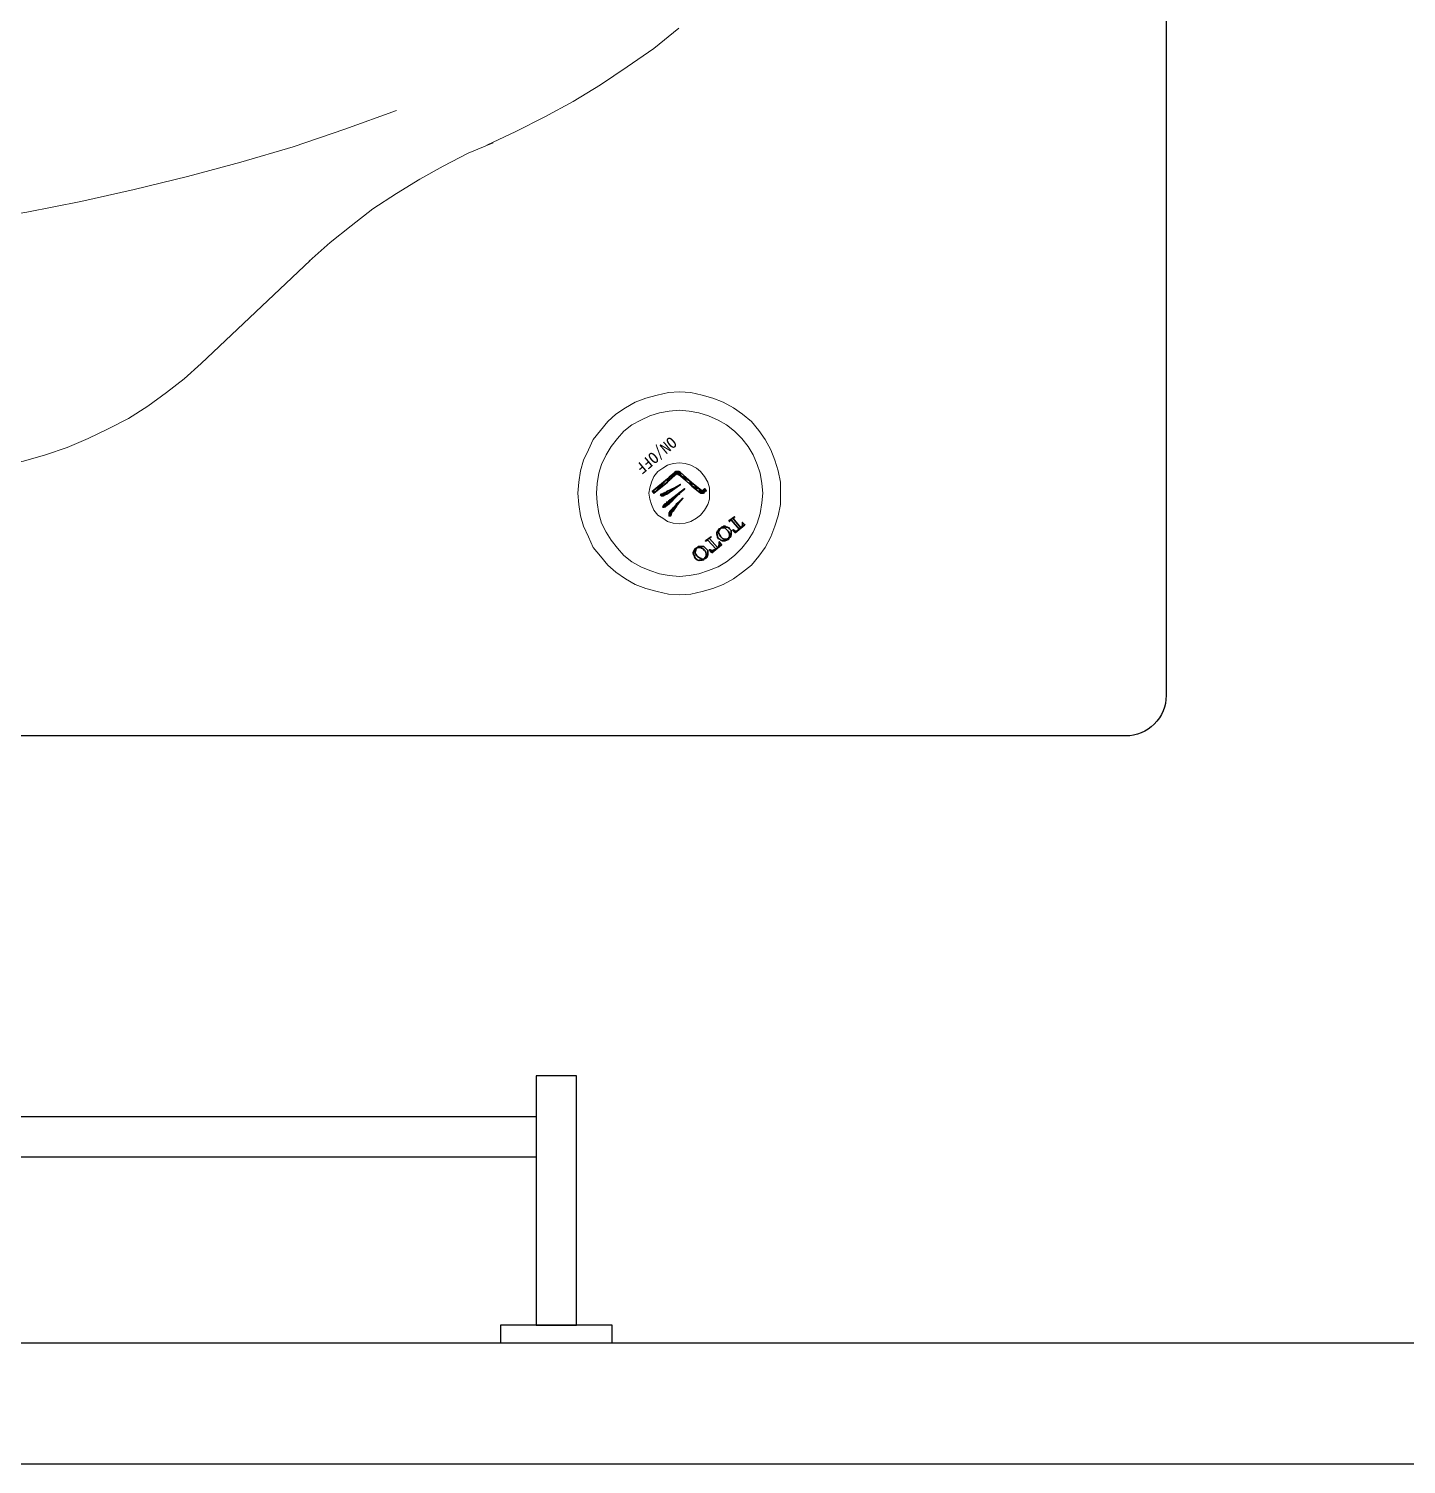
# Model space of a CAD drawing. Header units: inches. Extents: x 24920 to 61775, y 10942 to 38819.
# Drawn here: x 58980.3 to 59320.6, y 22387 to 22741.8 of the extents above; entities that cross this region are included whole.
import ezdxf

# ---------------------------------------------------------------- set-up
doc = ezdxf.new("R2010")
doc.units = ezdxf.units.IN
doc.header["$MEASUREMENT"] = 0
for name, color, linetype in [('A-JLA_原建筑墙体', 2, 'Continuous'), ('B-JLA_墙体完成面(到顶）', 3, 'Continuous'), ('C-JLA_洁具', 141, 'Continuous'), ('KB', 14, 'Continuous'), ('图层 1', 7, 'Continuous')]:
    doc.layers.add(name, color=color, linetype=linetype)
doc.styles.get("Standard").update_dxf_attribs({"font": 'arial.ttf'})

# ---------------------------------------------------------------- blocks, each defined once
blk = doc.blocks.new('A$C3FF138B4')
at = {"layer": 'C-JLA_洁具', "color": 2, "ltscale": 3}
blk.add_lwpolyline([(10, 0), (1490, 0, 0.414214), (1500, 10), (1500, 741.35, 0.414214), (1490, 751.35), (10, 751.35, 0.414214), (0, 741.35), (0, 10, 0.414214), (10, 0), (1490, 0)], format="xyb", dxfattribs=at)
at = {"layer": '图层 1', "color": 8, "lineweight": 9}
for points in [[(1378.9, 375.77), (1378.9, 362.22), (1378.3, 348.66), (1377.52, 335.11), (1376.31, 321.55), (1374.72, 308.19), (1372.73, 294.83), (1370.54, 281.48), (1367.94, 268.13), (1364.97, 254.98), (1361.77, 241.8), (1358.2, 228.65), (1354.42, 215.7), (1350.03, 202.94), (1345.45, 190.17)], [(1434.27, 293.25), (1433.27, 287.65), (1432.08, 282.29), (1430.5, 276.9), (1428.71, 271.5), (1426.52, 266.33), (1424.12, 261.35), (1421.53, 256.36), (1418.53, 251.57), (1415.15, 246.99), (1411.78, 242.61), (1407.97, 238.42)], [(1407.97, 238.42), (1382.48, 211.52)], [(1353.41, 166.25), (1356, 172.44), (1359.18, 178.61), (1362.38, 184.41), (1365.95, 190.17), (1369.73, 195.96), (1373.91, 201.34), (1378.1, 206.53), (1382.68, 211.72)], [(1354.01, 167.85), (1350.61, 160.67), (1347.04, 153.49), (1343.26, 146.51), (1339.08, 139.73), (1334.69, 133.16), (1330.11, 126.58), (1325.12, 120.41)], [(1414.95, 120.21), (1415.15, 122.99), (1415.76, 125.78), (1416.54, 128.57), (1417.55, 131.17), (1418.93, 133.56), (1420.52, 135.96), (1422.34, 137.95), (1424.53, 139.73), (1426.72, 141.54), (1429.29, 142.73), (1431.88, 143.92), (1434.48, 144.72), (1437.27, 145.13), (1440.04, 145.33), (1442.84, 145.13), (1445.64, 144.72), (1448.2, 143.92), (1450.8, 142.73), (1453.4, 141.54), (1455.59, 139.73), (1457.78, 137.95), (1459.57, 135.96), (1461.15, 133.56), (1462.57, 131.17), (1463.55, 128.57), (1464.35, 125.78), (1464.96, 122.99), (1465.13, 120.21), (1464.96, 117.41), (1464.35, 114.62), (1463.55, 112.03), (1462.57, 109.44), (1461.15, 106.86), (1459.57, 104.67), (1457.78, 102.46), (1455.59, 100.66), (1453.4, 99.07), (1450.8, 97.69), (1448.2, 96.68), (1445.64, 95.88), (1442.84, 95.29), (1440.04, 95.29), (1437.27, 95.29), (1434.48, 95.88), (1431.88, 96.68), (1429.29, 97.69), (1426.72, 99.07), (1424.53, 100.66), (1422.34, 102.46), (1420.52, 104.67), (1418.93, 106.86), (1417.55, 109.44), (1416.54, 112.03), (1415.76, 114.62), (1415.15, 117.41), (1414.95, 120.21), (1414.95, 120.21)], [(1419.54, 120.21), (1419.74, 122.81), (1420.14, 125.19), (1420.92, 127.58), (1421.93, 129.78), (1423.11, 131.98), (1424.7, 133.97), (1426.52, 135.55), (1428.51, 137.15), (1430.5, 138.35), (1432.89, 139.53), (1435.08, 140.14), (1437.65, 140.54), (1440.04, 140.74), (1442.44, 140.54), (1445.03, 140.14), (1447.43, 139.53), (1449.62, 138.35), (1451.61, 137.15), (1453.6, 135.55), (1455.39, 133.97), (1456.97, 131.98), (1458.18, 129.78), (1459.16, 127.58), (1459.97, 125.19), (1460.37, 122.81), (1460.58, 120.21), (1460.37, 117.82), (1459.97, 115.42), (1459.16, 113.03), (1458.18, 110.64), (1456.97, 108.65), (1455.39, 106.66), (1453.6, 104.85), (1451.61, 103.25), (1449.62, 102.07), (1447.43, 101.06), (1445.03, 100.27), (1442.44, 99.88), (1440.04, 99.68), (1437.65, 99.88), (1435.08, 100.27), (1432.89, 101.06), (1430.5, 102.07), (1428.51, 103.25), (1426.52, 104.85), (1424.7, 106.66), (1423.11, 108.65), (1421.93, 110.64), (1420.92, 113.03), (1420.14, 115.42), (1419.74, 117.82), (1419.54, 120.21), (1419.54, 120.21)], [(1432.49, 120.21), (1432.69, 121.8), (1433.09, 123.2), (1433.87, 124.39), (1434.68, 125.59), (1435.86, 126.58), (1437.27, 127.19), (1438.66, 127.58), (1440.04, 127.78), (1441.46, 127.58), (1442.84, 127.19), (1444.22, 126.58), (1445.44, 125.59), (1446.21, 124.39), (1447.02, 123.2), (1447.43, 121.8), (1447.63, 120.21), (1447.43, 118.81), (1447.02, 117.41), (1446.21, 116.03), (1445.44, 115.02), (1444.22, 114.02), (1442.84, 113.23), (1441.46, 112.83), (1440.04, 112.83), (1438.66, 112.83), (1437.27, 113.23), (1435.86, 114.02), (1434.68, 115.02), (1433.87, 116.03), (1433.09, 117.41), (1432.69, 118.81), (1432.49, 120.21), (1432.49, 120.21)]]:
    blk.add_lwpolyline(points, dxfattribs=at)
at = {"layer": '图层 1', "color": 8, "lineweight": 0}
for points in [[(1434.88, 121.39), (1439.64, 126.99)], [(1435.46, 121.21), (1440.04, 126.58)], [(1440.04, 126.58), (1437.27, 123.2), (1436.47, 123.2), (1440.04, 126.58), (1440.04, 126.58)], [(1440.04, 126.58), (1439.26, 126.58), (1436.47, 123.2), (1440.04, 126.58), (1440.04, 126.58)], [(1437.85, 120.01), (1440.45, 125)], [(1439.64, 126.99), (1440.04, 126.58), (1439.26, 126.58), (1439.64, 126.99), (1439.64, 126.99)], [(1439.64, 126.99), (1440.04, 126.58)], [(1440.65, 124.39), (1440.65, 124.19), (1440.04, 124.19), (1440.65, 124.39), (1440.65, 124.39)], [(1440.65, 124.39), (1440.24, 124.39), (1440.04, 124.19), (1440.65, 124.39), (1440.65, 124.39)], [(1440.65, 124.19), (1440.45, 123.99), (1440.04, 123.99), (1440.65, 124.19), (1440.65, 124.19)], [(1440.65, 124.19), (1440.04, 124.19), (1440.04, 123.99), (1440.65, 124.19), (1440.65, 124.19)], [(1440.24, 123.4), (1440.24, 123.58), (1440.45, 123.79), (1440.45, 123.99), (1440.65, 124.19), (1440.65, 124.39), (1440.65, 124.59), (1440.65, 124.8), (1440.45, 125)], [(1440.65, 124.8), (1440.45, 124.8), (1440.24, 124.8), (1440.65, 124.8), (1440.65, 124.8)], [(1440.65, 124.8), (1440.65, 124.59), (1440.24, 124.59), (1440.65, 124.8), (1440.65, 124.8)], [(1440.65, 124.8), (1440.24, 124.8), (1440.24, 124.59), (1440.65, 124.8), (1440.65, 124.8)], [(1440.65, 124.59), (1440.65, 124.39), (1440.24, 124.39), (1440.65, 124.59), (1440.65, 124.59)], [(1440.65, 124.59), (1440.24, 124.59), (1440.24, 124.39), (1440.65, 124.59), (1440.65, 124.59)], [(1440.45, 125), (1440.65, 124.8), (1440.45, 124.8), (1440.45, 125), (1440.45, 125)], [(1442.03, 122.2), (1442.23, 122.6), (1442.64, 122.81), (1442.84, 123.2), (1443.04, 123.4), (1443.24, 123.58), (1443.45, 123.79), (1443.45, 123.99), (1443.45, 124.19), (1443.45, 124.39), (1443.24, 124.19), (1443.04, 124.19), (1442.84, 123.99), (1442.64, 123.79), (1442.44, 123.4), (1442.23, 123.2), (1441.83, 122.81), (1441.63, 122.6)], [(1443.45, 124.19), (1443.24, 124.19), (1443.04, 124.19), (1443.45, 124.19), (1443.45, 124.19)], [(1443.45, 124.19), (1443.24, 124.19), (1443.04, 124.19), (1443.45, 124.19), (1443.45, 124.19)], [(1443.24, 124.19), (1443.24, 123.99), (1443.04, 123.99), (1443.24, 124.19), (1443.24, 124.19)], [(1443.24, 124.19), (1443.04, 124.19), (1443.04, 123.99), (1443.24, 124.19), (1443.24, 124.19)], [(1443.45, 124.39), (1443.45, 124.19), (1443.24, 124.19), (1443.45, 124.39), (1443.45, 124.39)], [(1443.45, 124.19), (1443.24, 124.19), (1443.24, 124.19), (1443.45, 124.19), (1443.45, 124.19)], [(1443.45, 124.19), (1443.45, 123.99), (1443.24, 123.99), (1443.45, 124.19), (1443.45, 124.19)], [(1443.45, 124.19), (1443.24, 124.19), (1443.24, 123.99), (1443.45, 124.19), (1443.45, 124.19)], [(1443.45, 124.39), (1443.45, 124.19), (1443.45, 124.19), (1443.45, 124.39), (1443.45, 124.39)], [(1435.66, 121.39), (1435.46, 121.21), (1434.68, 121.21), (1435.66, 121.39), (1435.66, 121.39)], [(1435.66, 121.39), (1434.88, 121.39), (1434.68, 121.21), (1435.66, 121.39), (1435.66, 121.39)], [(1434.88, 120.01), (1434.68, 120.41), (1434.68, 121), (1434.88, 121.39)], [(1435.46, 121.21), (1435.26, 121), (1434.68, 121), (1435.46, 121.21), (1435.46, 121.21)], [(1435.46, 121.21), (1434.68, 121.21), (1434.68, 121), (1435.46, 121.21), (1435.46, 121.21)], [(1435.26, 121), (1435.26, 120.8), (1434.68, 120.8), (1435.26, 121), (1435.26, 121)], [(1435.26, 121), (1434.68, 121), (1434.68, 120.8), (1435.26, 121), (1435.26, 121)], [(1435.26, 120.8), (1435.46, 120.41), (1434.68, 120.41), (1435.26, 120.8), (1435.26, 120.8)], [(1435.26, 120.8), (1434.68, 120.8), (1434.68, 120.41), (1435.26, 120.8), (1435.26, 120.8)], [(1436.87, 122.81), (1435.66, 121.39), (1434.88, 121.39), (1436.87, 122.81), (1436.87, 122.81)], [(1436.87, 122.81), (1436.06, 122.81), (1434.88, 121.39), (1436.87, 122.81), (1436.87, 122.81)], [(1435.46, 120.41), (1435.26, 120.8), (1435.46, 121.21)], [(1436.47, 123.2), (1436.87, 122.81), (1436.06, 122.81), (1436.47, 123.2), (1436.47, 123.2)], [(1437.27, 123.2), (1436.47, 123.2), (1436.87, 122.81), (1437.27, 123.2), (1437.27, 123.2)], [(1437.85, 120.01), (1440.24, 123.4)], [(1438.86, 121.39), (1438.66, 121.39), (1437.85, 120.01), (1438.86, 121.39), (1438.86, 121.39)], [(1440.24, 123.4), (1438.86, 121.39), (1438.66, 121.39), (1440.24, 123.4), (1440.24, 123.4)], [(1440.24, 123.4), (1439.64, 123.4), (1438.66, 121.39), (1440.24, 123.4), (1440.24, 123.4)], [(1438.86, 119.01), (1441.63, 122.6)], [(1438.86, 119.01), (1442.03, 122.2)], [(1440.24, 123.58), (1440.24, 123.4), (1439.64, 123.4), (1440.24, 123.58), (1440.24, 123.58)], [(1440.24, 123.58), (1439.84, 123.58), (1439.64, 123.4), (1440.24, 123.58), (1440.24, 123.58)], [(1440.45, 123.99), (1440.45, 123.79), (1439.84, 123.79), (1440.45, 123.99), (1440.45, 123.99)], [(1440.45, 123.99), (1440.04, 123.99), (1439.84, 123.79), (1440.45, 123.99), (1440.45, 123.99)], [(1440.45, 123.79), (1440.24, 123.58), (1439.84, 123.58), (1440.45, 123.79), (1440.45, 123.79)], [(1440.45, 123.79), (1439.84, 123.79), (1439.84, 123.58), (1440.45, 123.79), (1440.45, 123.79)], [(1442.03, 122.2), (1440.24, 120.41), (1440.04, 120.41), (1442.03, 122.2), (1442.03, 122.2)], [(1442.03, 122.2), (1441.63, 122.2), (1440.04, 120.41), (1442.03, 122.2), (1442.03, 122.2)], [(1441.63, 122.2), (1440.04, 120.41), (1440.04, 120.41), (1441.63, 122.2), (1441.63, 122.2)], [(1441.63, 122.2), (1441.46, 122.2), (1440.04, 120.41), (1441.63, 122.2), (1441.63, 122.2)], [(1441.25, 119.4), (1443.24, 121), (1444.43, 121.8), (1444.83, 122.2), (1445.64, 122.4)], [(1441.25, 119.4), (1442.64, 121), (1443.45, 121.59), (1444.22, 122.4)], [(1443.04, 121), (1442.64, 121), (1441.25, 119.4), (1443.04, 121), (1443.04, 121)], [(1441.83, 122.4), (1441.63, 122.2), (1441.46, 122.2), (1441.83, 122.4), (1441.83, 122.4)], [(1441.83, 122.4), (1441.63, 122.4), (1441.46, 122.2), (1441.83, 122.4), (1441.83, 122.4)], [(1442.23, 122.81), (1442.03, 122.6), (1441.63, 122.6), (1442.23, 122.81), (1442.23, 122.81)], [(1442.23, 122.81), (1441.83, 122.81), (1441.63, 122.6), (1442.23, 122.81), (1442.23, 122.81)], [(1442.03, 122.6), (1441.83, 122.4), (1441.63, 122.4), (1442.03, 122.6), (1442.03, 122.6)], [(1442.03, 122.6), (1441.63, 122.6), (1441.63, 122.4), (1442.03, 122.6), (1442.03, 122.6)], [(1442.23, 122.4), (1442.03, 122.2), (1441.63, 122.2), (1442.23, 122.4), (1442.23, 122.4)], [(1442.23, 122.4), (1441.83, 122.4), (1441.63, 122.2), (1442.23, 122.4), (1442.23, 122.4)], [(1442.44, 122.99), (1442.23, 122.81), (1441.83, 122.81), (1442.44, 122.99), (1442.44, 122.99)], [(1442.44, 122.99), (1442.03, 122.99), (1441.83, 122.81), (1442.44, 122.99), (1442.44, 122.99)], [(1442.23, 122.81), (1441.83, 122.81), (1441.83, 122.81), (1442.23, 122.81), (1442.23, 122.81)], [(1442.44, 122.6), (1442.23, 122.4), (1441.83, 122.4), (1442.44, 122.6), (1442.44, 122.6)], [(1442.44, 122.6), (1442.03, 122.6), (1441.83, 122.4), (1442.44, 122.6), (1442.44, 122.6)], [(1442.44, 123.2), (1442.44, 122.99), (1442.03, 122.99), (1442.44, 123.2), (1442.44, 123.2)], [(1442.44, 123.2), (1442.23, 123.2), (1442.03, 122.99), (1442.44, 123.2), (1442.44, 123.2)], [(1442.64, 122.81), (1442.44, 122.6), (1442.03, 122.6), (1442.64, 122.81), (1442.64, 122.81)], [(1442.64, 122.81), (1442.23, 122.81), (1442.03, 122.6), (1442.64, 122.81), (1442.64, 122.81)], [(1442.84, 123.4), (1442.64, 123.4), (1442.23, 123.4), (1442.84, 123.4), (1442.84, 123.4)], [(1442.84, 123.4), (1442.44, 123.4), (1442.23, 123.4), (1442.84, 123.4), (1442.84, 123.4)], [(1442.64, 123.4), (1442.44, 123.2), (1442.23, 123.2), (1442.64, 123.4), (1442.64, 123.4)], [(1442.64, 123.4), (1442.23, 123.4), (1442.23, 123.2), (1442.64, 123.4), (1442.64, 123.4)], [(1442.84, 122.99), (1442.64, 122.81), (1442.23, 122.81), (1442.84, 122.99), (1442.84, 122.99)], [(1442.84, 122.99), (1442.44, 122.99), (1442.23, 122.81), (1442.84, 122.99), (1442.84, 122.99)], [(1442.64, 122.81), (1442.23, 122.81), (1442.23, 122.81), (1442.64, 122.81), (1442.64, 122.81)], [(1442.84, 123.58), (1442.84, 123.4), (1442.44, 123.4), (1442.84, 123.58), (1442.84, 123.58)], [(1442.84, 123.58), (1442.64, 123.58), (1442.44, 123.4), (1442.84, 123.58), (1442.84, 123.58)], [(1443.04, 123.4), (1442.84, 123.2), (1442.44, 123.2), (1443.04, 123.4), (1443.04, 123.4)], [(1443.04, 123.4), (1442.64, 123.4), (1442.44, 123.2), (1443.04, 123.4), (1443.04, 123.4)], [(1442.84, 123.2), (1442.84, 122.99), (1442.44, 122.99), (1442.84, 123.2), (1442.84, 123.2)], [(1442.84, 123.2), (1442.44, 123.2), (1442.44, 122.99), (1442.84, 123.2), (1442.84, 123.2)], [(1443.04, 123.79), (1442.84, 123.79), (1442.64, 123.79), (1443.04, 123.79), (1443.04, 123.79)], [(1443.04, 123.79), (1442.84, 123.58), (1442.64, 123.58), (1443.04, 123.79), (1443.04, 123.79)], [(1443.04, 123.79), (1442.64, 123.79), (1442.64, 123.58), (1443.04, 123.79), (1443.04, 123.79)], [(1443.04, 123.4), (1442.84, 123.4), (1442.64, 123.4), (1443.04, 123.4), (1443.04, 123.4)], [(1443.24, 121), (1443.04, 121), (1442.64, 121), (1443.24, 121), (1443.24, 121)], [(1443.24, 121), (1442.84, 121), (1442.64, 121), (1443.24, 121), (1443.24, 121)], [(1443.24, 123.99), (1443.04, 123.99), (1442.84, 123.99), (1443.24, 123.99), (1443.24, 123.99)], [(1443.24, 123.99), (1443.04, 123.79), (1442.84, 123.79), (1443.24, 123.99), (1443.24, 123.99)], [(1443.24, 123.99), (1442.84, 123.99), (1442.84, 123.79), (1443.24, 123.99), (1443.24, 123.99)], [(1443.24, 123.79), (1443.24, 123.58), (1442.84, 123.58), (1443.24, 123.79), (1443.24, 123.79)], [(1443.24, 123.79), (1443.04, 123.79), (1442.84, 123.58), (1443.24, 123.79), (1443.24, 123.79)], [(1443.24, 123.58), (1443.04, 123.4), (1442.84, 123.4), (1443.24, 123.58), (1443.24, 123.58)], [(1443.24, 123.58), (1442.84, 123.58), (1442.84, 123.4), (1443.24, 123.58), (1443.24, 123.58)], [(1444.02, 121.59), (1443.24, 121), (1442.84, 121), (1444.02, 121.59), (1444.02, 121.59)], [(1444.02, 121.59), (1443.45, 121.59), (1442.84, 121), (1444.02, 121.59), (1444.02, 121.59)], [(1443.45, 123.99), (1443.24, 123.79), (1443.04, 123.79), (1443.45, 123.99), (1443.45, 123.99)], [(1443.45, 123.99), (1443.24, 123.99), (1443.04, 123.79), (1443.45, 123.99), (1443.45, 123.99)], [(1443.24, 123.79), (1443.04, 123.79), (1443.04, 123.79), (1443.24, 123.79), (1443.24, 123.79)], [(1443.45, 123.99), (1443.24, 123.99), (1443.24, 123.99), (1443.45, 123.99), (1443.45, 123.99)], [(1444.43, 121.8), (1444.02, 121.59), (1443.45, 121.59), (1444.43, 121.8), (1444.43, 121.8)], [(1444.43, 121.8), (1443.65, 121.8), (1443.45, 121.59), (1444.43, 121.8), (1444.43, 121.8)], [(1444.83, 122.2), (1444.43, 121.8), (1443.65, 121.8), (1444.83, 122.2), (1444.83, 122.2)], [(1444.83, 122.2), (1444.02, 122.2), (1443.65, 121.8), (1444.83, 122.2), (1444.83, 122.2)], [(1445.44, 122.4), (1444.83, 122.2), (1444.02, 122.2), (1445.44, 122.4), (1445.44, 122.4)], [(1445.44, 122.4), (1444.22, 122.4), (1444.02, 122.2), (1445.44, 122.4), (1445.44, 122.4)], [(1444.22, 122.4), (1444.43, 122.6), (1444.63, 122.6), (1444.83, 122.81), (1445.03, 122.81), (1445.23, 122.81), (1445.44, 122.81), (1445.64, 122.81), (1445.64, 122.6)], [(1445.64, 122.6), (1445.64, 122.4), (1444.22, 122.4), (1445.64, 122.6), (1445.64, 122.6)], [(1445.64, 122.6), (1444.43, 122.6), (1444.22, 122.4), (1445.64, 122.6), (1445.64, 122.6)], [(1445.64, 122.4), (1445.44, 122.4), (1444.22, 122.4), (1445.64, 122.4), (1445.64, 122.4)], [(1445.64, 122.4), (1444.22, 122.4), (1444.22, 122.4), (1445.64, 122.4), (1445.64, 122.4)], [(1445.64, 122.6), (1444.63, 122.6), (1444.43, 122.6), (1445.64, 122.6), (1445.64, 122.6)], [(1445.64, 122.6), (1444.43, 122.6), (1444.43, 122.6), (1445.64, 122.6), (1445.64, 122.6)], [(1445.64, 122.6), (1444.83, 122.6), (1444.63, 122.6), (1445.64, 122.6), (1445.64, 122.6)], [(1445.64, 122.81), (1445.03, 122.81), (1444.83, 122.81), (1445.64, 122.81), (1445.64, 122.81)], [(1445.64, 122.81), (1445.64, 122.6), (1444.83, 122.6), (1445.64, 122.81), (1445.64, 122.81)], [(1445.64, 122.81), (1444.83, 122.81), (1444.83, 122.6), (1445.64, 122.81), (1445.64, 122.81)], [(1445.44, 122.81), (1445.64, 122.81), (1445.03, 122.81), (1445.44, 122.81), (1445.44, 122.81)], [(1445.44, 122.81), (1445.23, 122.81), (1445.03, 122.81), (1445.44, 122.81), (1445.44, 122.81)], [(1445.64, 122.81), (1445.03, 122.81), (1445.03, 122.81), (1445.64, 122.81), (1445.64, 122.81)], [(1445.44, 122.81), (1445.23, 122.81), (1445.23, 122.81), (1445.44, 122.81), (1445.44, 122.81)], [(1445.64, 122.4), (1445.64, 122.6)], [(1435.46, 120.41), (1434.68, 120.41), (1434.68, 120.41), (1435.46, 120.41), (1435.46, 120.41)], [(1435.46, 120.41), (1434.68, 120.41), (1434.88, 120.01), (1435.46, 120.41), (1435.46, 120.41)], [(1435.46, 120.41), (1435.66, 120.01), (1434.88, 120.01), (1435.46, 120.41), (1435.46, 120.41)], [(1435.66, 120.01), (1434.88, 120.01), (1437.07, 117.61), (1435.66, 120.01), (1435.66, 120.01)], [(1434.88, 120.01), (1439.26, 115.02)], [(1435.46, 120.41), (1439.84, 115.22)], [(1435.66, 120.01), (1437.85, 117.61), (1437.07, 117.61), (1435.66, 120.01), (1435.66, 120.01)], [(1437.85, 117.61), (1437.07, 117.61), (1437.45, 117.21), (1437.85, 117.61), (1437.85, 117.61)], [(1437.85, 117.61), (1438.25, 117.21), (1437.45, 117.21), (1437.85, 117.61), (1437.85, 117.61)], [(1438.25, 117.21), (1437.45, 117.21), (1439.06, 115.22), (1438.25, 117.21), (1438.25, 117.21)], [(1438.25, 117.21), (1439.84, 115.22), (1439.06, 115.22), (1438.25, 117.21), (1438.25, 117.21)], [(1440.04, 120.21), (1439.06, 119.01), (1439.06, 119.01), (1440.04, 120.21), (1440.04, 120.21)], [(1440.04, 120.21), (1439.84, 120.21), (1439.06, 119.01), (1440.04, 120.21), (1440.04, 120.21)], [(1440.04, 120.41), (1440.04, 120.21), (1439.84, 120.21), (1440.04, 120.41), (1440.04, 120.41)], [(1440.04, 120.21), (1439.84, 120.21), (1439.84, 120.21), (1440.04, 120.21), (1440.04, 120.21)], [(1440.24, 120.41), (1440.24, 120.21), (1440.04, 120.21), (1440.24, 120.41), (1440.24, 120.41)], [(1440.24, 120.41), (1440.04, 120.41), (1440.04, 120.21), (1440.24, 120.41), (1440.24, 120.41)], [(1440.24, 120.21), (1440.04, 120.21), (1440.04, 120.21), (1440.24, 120.21), (1440.24, 120.21)], [(1439.84, 114.02), (1439.64, 114.02), (1438.86, 114.02), (1439.84, 114.02), (1439.84, 114.02)], [(1439.84, 114.02), (1439.06, 114.02), (1438.86, 114.02), (1439.84, 114.02), (1439.84, 114.02)], [(1439.64, 114.02), (1438.86, 114.02), (1439.47, 113.63), (1439.64, 114.02), (1439.64, 114.02)], [(1439.84, 115.22), (1439.06, 115.22), (1439.26, 115.02), (1439.84, 115.22), (1439.84, 115.22)], [(1440.04, 114.41), (1439.84, 114.02), (1439.06, 114.02), (1440.04, 114.41), (1440.04, 114.41)], [(1440.04, 114.41), (1439.26, 114.41), (1439.06, 114.02), (1440.04, 114.41), (1440.04, 114.41)], [(1439.84, 115.22), (1440.04, 115.02), (1439.26, 115.02), (1439.84, 115.22), (1439.84, 115.22)], [(1440.04, 115.02), (1440.04, 114.82), (1439.26, 114.82), (1440.04, 115.02), (1440.04, 115.02)], [(1440.04, 115.02), (1439.26, 115.02), (1439.26, 114.82), (1440.04, 115.02), (1440.04, 115.02)], [(1440.04, 114.82), (1439.26, 114.82), (1439.47, 114.62), (1440.04, 114.82), (1440.04, 114.82)], [(1440.04, 114.62), (1440.04, 114.41), (1439.26, 114.41), (1440.04, 114.62), (1440.04, 114.62)], [(1440.04, 114.62), (1439.47, 114.62), (1439.26, 114.41), (1440.04, 114.62), (1440.04, 114.62)], [(1440.04, 114.41), (1439.26, 114.41), (1439.26, 114.41), (1440.04, 114.41), (1440.04, 114.41)], [(1440.04, 114.82), (1440.04, 114.62), (1439.47, 114.62), (1440.04, 114.82), (1440.04, 114.82)]]:
    blk.add_lwpolyline(points, dxfattribs=at)
at = {"layer": '图层 1', "color": 8, "lineweight": 35}
for points in [[(1440.04, 126.58), (1437.27, 123.2), (1436.47, 123.2), (1440.04, 126.58)], [(1440.04, 126.58), (1439.26, 126.58), (1436.47, 123.2), (1440.04, 126.58)], [(1439.64, 126.99), (1440.04, 126.58), (1439.26, 126.58), (1439.64, 126.99)], [(1440.65, 124.39), (1440.65, 124.19), (1440.04, 124.19), (1440.65, 124.39)], [(1440.65, 124.39), (1440.24, 124.39), (1440.04, 124.19), (1440.65, 124.39)], [(1440.65, 124.19), (1440.45, 123.99), (1440.04, 123.99), (1440.65, 124.19)], [(1440.65, 124.19), (1440.04, 124.19), (1440.04, 123.99), (1440.65, 124.19)], [(1440.65, 124.8), (1440.45, 124.8), (1440.24, 124.8), (1440.65, 124.8)], [(1440.65, 124.8), (1440.65, 124.59), (1440.24, 124.59), (1440.65, 124.8)], [(1440.65, 124.8), (1440.24, 124.8), (1440.24, 124.59), (1440.65, 124.8)], [(1440.65, 124.59), (1440.65, 124.39), (1440.24, 124.39), (1440.65, 124.59)], [(1440.65, 124.59), (1440.24, 124.59), (1440.24, 124.39), (1440.65, 124.59)], [(1440.45, 125), (1440.65, 124.8), (1440.45, 124.8), (1440.45, 125)], [(1443.45, 124.19), (1443.24, 124.19), (1443.04, 124.19), (1443.45, 124.19)], [(1443.45, 124.19), (1443.24, 124.19), (1443.04, 124.19), (1443.45, 124.19)], [(1443.24, 124.19), (1443.24, 123.99), (1443.04, 123.99), (1443.24, 124.19)], [(1443.24, 124.19), (1443.04, 124.19), (1443.04, 123.99), (1443.24, 124.19)], [(1443.45, 124.39), (1443.45, 124.19), (1443.24, 124.19), (1443.45, 124.39)], [(1443.45, 124.19), (1443.24, 124.19), (1443.24, 124.19), (1443.45, 124.19)], [(1443.45, 124.19), (1443.45, 123.99), (1443.24, 123.99), (1443.45, 124.19)], [(1443.45, 124.19), (1443.24, 124.19), (1443.24, 123.99), (1443.45, 124.19)], [(1443.45, 124.39), (1443.45, 124.19), (1443.45, 124.19), (1443.45, 124.39)], [(1435.66, 121.39), (1435.46, 121.21), (1434.68, 121.21), (1435.66, 121.39)], [(1435.66, 121.39), (1434.88, 121.39), (1434.68, 121.21), (1435.66, 121.39)], [(1435.46, 121.21), (1435.26, 121), (1434.68, 121), (1435.46, 121.21)], [(1435.46, 121.21), (1434.68, 121.21), (1434.68, 121), (1435.46, 121.21)], [(1435.26, 121), (1435.26, 120.8), (1434.68, 120.8), (1435.26, 121)], [(1435.26, 121), (1434.68, 121), (1434.68, 120.8), (1435.26, 121)], [(1435.26, 120.8), (1435.46, 120.41), (1434.68, 120.41), (1435.26, 120.8)], [(1435.26, 120.8), (1434.68, 120.8), (1434.68, 120.41), (1435.26, 120.8)], [(1436.87, 122.81), (1435.66, 121.39), (1434.88, 121.39), (1436.87, 122.81)], [(1436.87, 122.81), (1436.06, 122.81), (1434.88, 121.39), (1436.87, 122.81)], [(1436.47, 123.2), (1436.87, 122.81), (1436.06, 122.81), (1436.47, 123.2)], [(1437.27, 123.2), (1436.47, 123.2), (1436.87, 122.81), (1437.27, 123.2)], [(1438.86, 121.39), (1438.66, 121.39), (1437.85, 120.01), (1438.86, 121.39)], [(1440.24, 123.4), (1438.86, 121.39), (1438.66, 121.39), (1440.24, 123.4)], [(1440.24, 123.4), (1439.64, 123.4), (1438.66, 121.39), (1440.24, 123.4)], [(1440.24, 123.58), (1440.24, 123.4), (1439.64, 123.4), (1440.24, 123.58)], [(1440.24, 123.58), (1439.84, 123.58), (1439.64, 123.4), (1440.24, 123.58)], [(1440.45, 123.99), (1440.45, 123.79), (1439.84, 123.79), (1440.45, 123.99)], [(1440.45, 123.99), (1440.04, 123.99), (1439.84, 123.79), (1440.45, 123.99)], [(1440.45, 123.79), (1440.24, 123.58), (1439.84, 123.58), (1440.45, 123.79)], [(1440.45, 123.79), (1439.84, 123.79), (1439.84, 123.58), (1440.45, 123.79)], [(1442.03, 122.2), (1440.24, 120.41), (1440.04, 120.41), (1442.03, 122.2)], [(1442.03, 122.2), (1441.63, 122.2), (1440.04, 120.41), (1442.03, 122.2)], [(1441.63, 122.2), (1440.04, 120.41), (1440.04, 120.41), (1441.63, 122.2)], [(1441.63, 122.2), (1441.46, 122.2), (1440.04, 120.41), (1441.63, 122.2)], [(1443.04, 121), (1442.64, 121), (1441.25, 119.4), (1443.04, 121)], [(1441.83, 122.4), (1441.63, 122.2), (1441.46, 122.2), (1441.83, 122.4)], [(1441.83, 122.4), (1441.63, 122.4), (1441.46, 122.2), (1441.83, 122.4)], [(1442.23, 122.81), (1442.03, 122.6), (1441.63, 122.6), (1442.23, 122.81)], [(1442.23, 122.81), (1441.83, 122.81), (1441.63, 122.6), (1442.23, 122.81)], [(1442.03, 122.6), (1441.83, 122.4), (1441.63, 122.4), (1442.03, 122.6)], [(1442.03, 122.6), (1441.63, 122.6), (1441.63, 122.4), (1442.03, 122.6)], [(1442.23, 122.4), (1442.03, 122.2), (1441.63, 122.2), (1442.23, 122.4)], [(1442.23, 122.4), (1441.83, 122.4), (1441.63, 122.2), (1442.23, 122.4)], [(1442.44, 122.99), (1442.23, 122.81), (1441.83, 122.81), (1442.44, 122.99)], [(1442.44, 122.99), (1442.03, 122.99), (1441.83, 122.81), (1442.44, 122.99)], [(1442.23, 122.81), (1441.83, 122.81), (1441.83, 122.81), (1442.23, 122.81)], [(1442.44, 122.6), (1442.23, 122.4), (1441.83, 122.4), (1442.44, 122.6)], [(1442.44, 122.6), (1442.03, 122.6), (1441.83, 122.4), (1442.44, 122.6)], [(1442.44, 123.2), (1442.44, 122.99), (1442.03, 122.99), (1442.44, 123.2)], [(1442.44, 123.2), (1442.23, 123.2), (1442.03, 122.99), (1442.44, 123.2)], [(1442.64, 122.81), (1442.44, 122.6), (1442.03, 122.6), (1442.64, 122.81)], [(1442.64, 122.81), (1442.23, 122.81), (1442.03, 122.6), (1442.64, 122.81)], [(1442.84, 123.4), (1442.64, 123.4), (1442.23, 123.4), (1442.84, 123.4)], [(1442.84, 123.4), (1442.44, 123.4), (1442.23, 123.4), (1442.84, 123.4)], [(1442.64, 123.4), (1442.44, 123.2), (1442.23, 123.2), (1442.64, 123.4)], [(1442.64, 123.4), (1442.23, 123.4), (1442.23, 123.2), (1442.64, 123.4)], [(1442.84, 122.99), (1442.64, 122.81), (1442.23, 122.81), (1442.84, 122.99)], [(1442.84, 122.99), (1442.44, 122.99), (1442.23, 122.81), (1442.84, 122.99)], [(1442.64, 122.81), (1442.23, 122.81), (1442.23, 122.81), (1442.64, 122.81)], [(1442.84, 123.58), (1442.84, 123.4), (1442.44, 123.4), (1442.84, 123.58)], [(1442.84, 123.58), (1442.64, 123.58), (1442.44, 123.4), (1442.84, 123.58)], [(1443.04, 123.4), (1442.84, 123.2), (1442.44, 123.2), (1443.04, 123.4)], [(1443.04, 123.4), (1442.64, 123.4), (1442.44, 123.2), (1443.04, 123.4)], [(1442.84, 123.2), (1442.84, 122.99), (1442.44, 122.99), (1442.84, 123.2)], [(1442.84, 123.2), (1442.44, 123.2), (1442.44, 122.99), (1442.84, 123.2)], [(1443.04, 123.79), (1442.84, 123.79), (1442.64, 123.79), (1443.04, 123.79)], [(1443.04, 123.79), (1442.84, 123.58), (1442.64, 123.58), (1443.04, 123.79)], [(1443.04, 123.79), (1442.64, 123.79), (1442.64, 123.58), (1443.04, 123.79)], [(1443.04, 123.4), (1442.84, 123.4), (1442.64, 123.4), (1443.04, 123.4)], [(1443.24, 121), (1443.04, 121), (1442.64, 121), (1443.24, 121)], [(1443.24, 121), (1442.84, 121), (1442.64, 121), (1443.24, 121)], [(1443.24, 123.99), (1443.04, 123.99), (1442.84, 123.99), (1443.24, 123.99)], [(1443.24, 123.99), (1443.04, 123.79), (1442.84, 123.79), (1443.24, 123.99)], [(1443.24, 123.99), (1442.84, 123.99), (1442.84, 123.79), (1443.24, 123.99)], [(1443.24, 123.79), (1443.24, 123.58), (1442.84, 123.58), (1443.24, 123.79)], [(1443.24, 123.79), (1443.04, 123.79), (1442.84, 123.58), (1443.24, 123.79)], [(1443.24, 123.58), (1443.04, 123.4), (1442.84, 123.4), (1443.24, 123.58)], [(1443.24, 123.58), (1442.84, 123.58), (1442.84, 123.4), (1443.24, 123.58)], [(1444.02, 121.59), (1443.24, 121), (1442.84, 121), (1444.02, 121.59)], [(1444.02, 121.59), (1443.45, 121.59), (1442.84, 121), (1444.02, 121.59)], [(1443.45, 123.99), (1443.24, 123.79), (1443.04, 123.79), (1443.45, 123.99)], [(1443.45, 123.99), (1443.24, 123.99), (1443.04, 123.79), (1443.45, 123.99)], [(1443.24, 123.79), (1443.04, 123.79), (1443.04, 123.79), (1443.24, 123.79)], [(1443.45, 123.99), (1443.24, 123.99), (1443.24, 123.99), (1443.45, 123.99)], [(1444.43, 121.8), (1444.02, 121.59), (1443.45, 121.59), (1444.43, 121.8)], [(1444.43, 121.8), (1443.65, 121.8), (1443.45, 121.59), (1444.43, 121.8)], [(1444.83, 122.2), (1444.43, 121.8), (1443.65, 121.8), (1444.83, 122.2)], [(1444.83, 122.2), (1444.02, 122.2), (1443.65, 121.8), (1444.83, 122.2)], [(1445.44, 122.4), (1444.83, 122.2), (1444.02, 122.2), (1445.44, 122.4)], [(1445.44, 122.4), (1444.22, 122.4), (1444.02, 122.2), (1445.44, 122.4)], [(1445.64, 122.6), (1445.64, 122.4), (1444.22, 122.4), (1445.64, 122.6)], [(1445.64, 122.6), (1444.43, 122.6), (1444.22, 122.4), (1445.64, 122.6)], [(1445.64, 122.4), (1445.44, 122.4), (1444.22, 122.4), (1445.64, 122.4)], [(1445.64, 122.4), (1444.22, 122.4), (1444.22, 122.4), (1445.64, 122.4)], [(1445.64, 122.6), (1444.63, 122.6), (1444.43, 122.6), (1445.64, 122.6)], [(1445.64, 122.6), (1444.43, 122.6), (1444.43, 122.6), (1445.64, 122.6)], [(1445.64, 122.6), (1444.83, 122.6), (1444.63, 122.6), (1445.64, 122.6)], [(1445.64, 122.81), (1445.03, 122.81), (1444.83, 122.81), (1445.64, 122.81)], [(1445.64, 122.81), (1445.64, 122.6), (1444.83, 122.6), (1445.64, 122.81)], [(1445.64, 122.81), (1444.83, 122.81), (1444.83, 122.6), (1445.64, 122.81)], [(1445.44, 122.81), (1445.64, 122.81), (1445.03, 122.81), (1445.44, 122.81)], [(1445.44, 122.81), (1445.23, 122.81), (1445.03, 122.81), (1445.44, 122.81)], [(1445.64, 122.81), (1445.03, 122.81), (1445.03, 122.81), (1445.64, 122.81)], [(1445.44, 122.81), (1445.23, 122.81), (1445.23, 122.81), (1445.44, 122.81)], [(1435.46, 120.41), (1434.68, 120.41), (1434.68, 120.41), (1435.46, 120.41)], [(1435.46, 120.41), (1434.68, 120.41), (1434.88, 120.01), (1435.46, 120.41)], [(1435.46, 120.41), (1435.66, 120.01), (1434.88, 120.01), (1435.46, 120.41)], [(1435.66, 120.01), (1434.88, 120.01), (1437.07, 117.61), (1435.66, 120.01)], [(1435.66, 120.01), (1437.85, 117.61), (1437.07, 117.61), (1435.66, 120.01)], [(1437.85, 117.61), (1437.07, 117.61), (1437.45, 117.21), (1437.85, 117.61)], [(1437.85, 117.61), (1438.25, 117.21), (1437.45, 117.21), (1437.85, 117.61)], [(1438.25, 117.21), (1437.45, 117.21), (1439.06, 115.22), (1438.25, 117.21)], [(1438.25, 117.21), (1439.84, 115.22), (1439.06, 115.22), (1438.25, 117.21)], [(1440.04, 120.21), (1439.06, 119.01), (1439.06, 119.01), (1440.04, 120.21)], [(1440.04, 120.21), (1439.84, 120.21), (1439.06, 119.01), (1440.04, 120.21)], [(1440.04, 120.41), (1440.04, 120.21), (1439.84, 120.21), (1440.04, 120.41)], [(1440.04, 120.21), (1439.84, 120.21), (1439.84, 120.21), (1440.04, 120.21)], [(1440.24, 120.41), (1440.24, 120.21), (1440.04, 120.21), (1440.24, 120.41)], [(1440.24, 120.41), (1440.04, 120.41), (1440.04, 120.21), (1440.24, 120.41)], [(1440.24, 120.21), (1440.04, 120.21), (1440.04, 120.21), (1440.24, 120.21)], [(1439.84, 114.02), (1439.64, 114.02), (1438.86, 114.02), (1439.84, 114.02)], [(1439.84, 114.02), (1439.06, 114.02), (1438.86, 114.02), (1439.84, 114.02)], [(1439.64, 114.02), (1438.86, 114.02), (1439.47, 113.63), (1439.64, 114.02)], [(1439.84, 115.22), (1439.06, 115.22), (1439.26, 115.02), (1439.84, 115.22)], [(1440.04, 114.41), (1439.84, 114.02), (1439.06, 114.02), (1440.04, 114.41)], [(1440.04, 114.41), (1439.26, 114.41), (1439.06, 114.02), (1440.04, 114.41)], [(1439.84, 115.22), (1440.04, 115.02), (1439.26, 115.02), (1439.84, 115.22)], [(1440.04, 115.02), (1440.04, 114.82), (1439.26, 114.82), (1440.04, 115.02)], [(1440.04, 115.02), (1439.26, 115.02), (1439.26, 114.82), (1440.04, 115.02)], [(1440.04, 114.82), (1439.26, 114.82), (1439.47, 114.62), (1440.04, 114.82)], [(1440.04, 114.62), (1440.04, 114.41), (1439.26, 114.41), (1440.04, 114.62)], [(1440.04, 114.62), (1439.47, 114.62), (1439.26, 114.41), (1440.04, 114.62)], [(1440.04, 114.41), (1439.26, 114.41), (1439.26, 114.41), (1440.04, 114.41)], [(1440.04, 114.82), (1440.04, 114.62), (1439.47, 114.62), (1440.04, 114.82)], [(1453.4, 110.84), (1451.2, 112.83), (1450.8, 112.42), (1450.8, 112.42), (1451.81, 113.84), (1451.81, 113.63), (1451.61, 113.23), (1453.8, 111.24), (1454, 111.43), (1453.4, 110.84)], [(1455.79, 113.43), (1455.59, 113.43), (1455.18, 113.23), (1454.78, 113.23), (1454.38, 113.23), (1454.2, 113.23), (1453.8, 113.63), (1453.6, 113.84), (1453.19, 114.23), (1453.19, 114.41), (1453.19, 114.82), (1453.19, 115.02), (1453.19, 115.42), (1453.6, 116.03), (1453.4, 115.62), (1453.4, 115.02), (1453.6, 114.82), (1453.8, 114.41), (1454.2, 114.02), (1454.38, 113.84), (1454.98, 113.63), (1455.18, 113.63), (1455.59, 113.63), (1456.19, 114.02), (1455.79, 113.43)], [(1456.05, 113.72), (1456.05, 113.72), (1455.62, 113.35), (1456.08, 113.91), (1456.31, 114.3), (1456.34, 114.69), (1456.16, 114.9), (1456.02, 115.32), (1455.64, 115.75), (1455.47, 115.97), (1455.1, 116.2), (1454.72, 116.43), (1454.29, 116.27), (1453.68, 116.14), (1453.22, 115.57), (1453.45, 115.75), (1453.68, 116.14), (1453.71, 116.33), (1454.12, 116.49), (1454.32, 116.66), (1454.75, 116.84), (1455.13, 116.81), (1455.53, 116.56), (1455.7, 116.55), (1456.11, 116.32), (1456.45, 115.88), (1456.63, 115.45), (1456.6, 115.26), (1456.54, 114.67), (1456.54, 114.67), (1456.51, 114.27), (1456.31, 114.3), (1456.05, 113.72)], [(1450.8, 107.64), (1450.8, 107.64), (1450.19, 107.45), (1450.02, 107.45), (1449.42, 107.45), (1449.21, 107.45), (1448.81, 107.84), (1448.61, 108.04), (1448.41, 108.44), (1448.41, 108.65), (1448.2, 109.05), (1448.2, 109.24), (1448.41, 109.64), (1448.81, 110.23), (1448.61, 109.84), (1448.61, 109.24), (1448.61, 109.05), (1449.01, 108.65), (1449.42, 108.24), (1449.62, 108.04), (1450.02, 107.84), (1450.4, 107.84), (1450.8, 107.84), (1451.2, 108.24), (1450.8, 107.64)], [(1451.41, 108.04), (1451.2, 108.04), (1450.8, 107.64), (1451.2, 108.24), (1451.41, 108.65), (1451.41, 109.05), (1451.41, 109.24), (1451.2, 109.64), (1450.8, 110.03), (1450.4, 110.23), (1450.02, 110.43), (1449.62, 110.64), (1449.21, 110.43), (1448.81, 110.23), (1448.41, 109.64), (1448.41, 109.84), (1448.81, 110.23), (1448.81, 110.43), (1449.21, 110.64), (1449.42, 110.84), (1449.82, 111.04), (1450.02, 111.04), (1450.6, 110.84), (1450.8, 110.84), (1451.2, 110.64), (1451.41, 110.23), (1451.61, 110.03), (1451.81, 109.64), (1451.81, 109.05), (1451.81, 109.05), (1451.61, 108.65), (1451.61, 108.65), (1451.41, 108.04)], [(1454.78, 112.22), (1452.79, 109.84), (1452.01, 110.43), (1452.01, 110.43), (1452.39, 110.43), (1452.79, 110.43), (1452.79, 110.43), (1453.4, 110.64), (1453.4, 110.84), (1454.78, 112.22)], [(1454.78, 112.22), (1453.4, 110.84), (1454, 111.43), (1454, 111.64), (1454.2, 112.03), (1454.2, 112.22), (1454, 112.63), (1454, 112.83), (1454.78, 112.22)], [(1448.61, 105.06), (1446.21, 107.05), (1446.01, 106.66), (1445.84, 106.66), (1446.82, 108.04), (1447.02, 107.84), (1446.62, 107.45), (1449.01, 105.44), (1449.01, 105.65), (1448.61, 105.06)], [(1449.82, 106.45), (1447.83, 104.06), (1447.22, 104.67), (1447.22, 104.67), (1447.63, 104.67), (1448, 104.67), (1448, 104.67), (1448.41, 104.85), (1448.61, 105.06), (1449.82, 106.45)], [(1449.82, 106.45), (1448.61, 105.06), (1449.01, 105.65), (1449.21, 105.85), (1449.42, 106.25), (1449.42, 106.45), (1449.01, 106.86), (1449.21, 107.05), (1449.82, 106.45)]]:
    blk.add_lwpolyline(points, dxfattribs=at)
for points in [[(1440.65, 124.8), (1440.65, 124.8), (1440.65, 124.8), (1440.65, 124.8), (1440.65, 124.8), (1440.24, 124.8), (1440.24, 124.8), (1440.24, 124.8), (1440.65, 124.8), (1440.65, 124.8)], [(1440.45, 125), (1440.45, 125), (1440.45, 125), (1440.45, 125), (1440.45, 125), (1440.45, 124.8), (1440.45, 124.8), (1440.45, 124.8), (1440.45, 125), (1440.45, 125)], [(1443.45, 124.39), (1443.45, 124.39), (1443.45, 124.39), (1443.45, 124.39), (1443.45, 124.39), (1443.24, 124.19), (1443.24, 124.19), (1443.24, 124.19), (1443.45, 124.39), (1443.45, 124.39)], [(1443.45, 124.19), (1443.45, 124.19), (1443.45, 124.19), (1443.45, 124.19), (1443.45, 124.19), (1443.24, 124.19), (1443.24, 124.19), (1443.24, 124.19), (1443.45, 124.19), (1443.45, 124.19)], [(1443.45, 124.19), (1443.45, 124.19), (1443.45, 124.19), (1443.45, 124.19), (1443.45, 124.19), (1443.24, 124.19), (1443.24, 124.19), (1443.24, 124.19), (1443.45, 124.19), (1443.45, 124.19)], [(1443.45, 124.19), (1443.45, 124.19), (1443.45, 124.19), (1443.45, 124.19), (1443.45, 124.19), (1443.24, 124.19), (1443.24, 124.19), (1443.24, 124.19), (1443.45, 124.19), (1443.45, 124.19)], [(1443.45, 124.39), (1443.45, 124.39), (1443.45, 124.39), (1443.45, 124.39), (1443.45, 124.39), (1443.45, 124.19), (1443.45, 124.19), (1443.45, 124.19), (1443.45, 124.39), (1443.45, 124.39)], [(1438.86, 121.39), (1438.86, 121.39), (1438.66, 121.39), (1438.66, 121.39), (1438.66, 121.39), (1438.86, 121.39), (1438.86, 121.39), (1438.86, 121.39), (1438.86, 121.39), (1438.86, 121.39)], [(1438.66, 121.39), (1438.66, 121.39), (1438.86, 121.39), (1438.86, 121.39), (1438.86, 121.39), (1438.66, 121.39), (1438.66, 121.39), (1438.66, 121.39), (1438.66, 121.39), (1438.66, 121.39)], [(1442.23, 122.81), (1442.23, 122.81), (1442.23, 122.81), (1442.23, 122.81), (1442.23, 122.81), (1441.83, 122.81), (1441.83, 122.81), (1441.83, 122.81), (1442.23, 122.81), (1442.23, 122.81)], [(1442.64, 122.81), (1442.64, 122.81), (1442.64, 122.81), (1442.64, 122.81), (1442.64, 122.81), (1442.23, 122.81), (1442.23, 122.81), (1442.23, 122.81), (1442.64, 122.81), (1442.64, 122.81)], [(1443.04, 123.79), (1443.04, 123.79), (1443.04, 123.79), (1443.04, 123.79), (1443.04, 123.79), (1442.64, 123.79), (1442.64, 123.79), (1442.64, 123.79), (1443.04, 123.79), (1443.04, 123.79)], [(1443.04, 123.4), (1443.04, 123.4), (1443.04, 123.4), (1443.04, 123.4), (1443.04, 123.4), (1442.64, 123.4), (1442.64, 123.4), (1442.64, 123.4), (1443.04, 123.4), (1443.04, 123.4)], [(1443.24, 123.99), (1443.24, 123.99), (1443.24, 123.99), (1443.24, 123.99), (1443.24, 123.99), (1442.84, 123.99), (1442.84, 123.99), (1442.84, 123.99), (1443.24, 123.99), (1443.24, 123.99)], [(1443.24, 123.79), (1443.24, 123.79), (1443.24, 123.79), (1443.24, 123.79), (1443.24, 123.79), (1443.04, 123.79), (1443.04, 123.79), (1443.04, 123.79), (1443.24, 123.79), (1443.24, 123.79)], [(1443.45, 123.99), (1443.45, 123.99), (1443.45, 123.99), (1443.45, 123.99), (1443.45, 123.99), (1443.24, 123.99), (1443.24, 123.99), (1443.24, 123.99), (1443.45, 123.99), (1443.45, 123.99)], [(1445.64, 122.6), (1445.64, 122.6), (1445.64, 122.6), (1445.64, 122.6), (1445.64, 122.6), (1444.43, 122.6), (1444.43, 122.6), (1444.43, 122.6), (1445.64, 122.6), (1445.64, 122.6)], [(1445.64, 122.6), (1445.64, 122.6), (1445.64, 122.6), (1445.64, 122.6), (1445.64, 122.6), (1444.43, 122.6), (1444.43, 122.6), (1444.43, 122.6), (1445.64, 122.6), (1445.64, 122.6)], [(1445.64, 122.6), (1445.64, 122.6), (1445.64, 122.6), (1445.64, 122.6), (1445.64, 122.6), (1444.63, 122.6), (1444.63, 122.6), (1444.63, 122.6), (1445.64, 122.6), (1445.64, 122.6)], [(1445.64, 122.81), (1445.64, 122.81), (1445.64, 122.81), (1445.64, 122.81), (1445.64, 122.81), (1444.83, 122.81), (1444.83, 122.81), (1444.83, 122.81), (1445.64, 122.81), (1445.64, 122.81)], [(1445.64, 122.81), (1445.64, 122.81), (1445.64, 122.81), (1445.64, 122.81), (1445.64, 122.81), (1445.03, 122.81), (1445.03, 122.81), (1445.03, 122.81), (1445.64, 122.81), (1445.64, 122.81)], [(1445.44, 122.81), (1445.44, 122.81), (1445.44, 122.81), (1445.44, 122.81), (1445.44, 122.81), (1445.23, 122.81), (1445.23, 122.81), (1445.23, 122.81), (1445.44, 122.81), (1445.44, 122.81)], [(1445.44, 122.81), (1445.44, 122.81), (1445.44, 122.81), (1445.44, 122.81), (1445.44, 122.81), (1445.23, 122.81), (1445.23, 122.81), (1445.23, 122.81), (1445.44, 122.81), (1445.44, 122.81)], [(1435.46, 120.41), (1435.46, 120.41), (1435.46, 120.41), (1435.46, 120.41), (1435.46, 120.41), (1434.68, 120.41), (1434.68, 120.41), (1434.68, 120.41), (1435.46, 120.41), (1435.46, 120.41)], [(1439.06, 119.01), (1439.06, 119.01), (1439.06, 119.01), (1439.06, 119.01), (1439.06, 119.01), (1438.86, 119.01), (1438.86, 119.01), (1438.86, 119.01), (1439.06, 119.01), (1439.06, 119.01)], [(1440.04, 120.21), (1440.04, 120.21), (1440.04, 120.21), (1440.04, 120.21), (1440.04, 120.21), (1439.06, 119.01), (1439.06, 119.01), (1439.06, 119.01), (1440.04, 120.21), (1440.04, 120.21)], [(1440.04, 120.21), (1440.04, 120.21), (1440.04, 120.21), (1440.04, 120.21), (1440.04, 120.21), (1439.84, 120.21), (1439.84, 120.21), (1439.84, 120.21), (1440.04, 120.21), (1440.04, 120.21)], [(1440.04, 120.41), (1440.04, 120.41), (1440.04, 120.41), (1440.04, 120.41), (1440.04, 120.41), (1440.04, 120.21), (1440.04, 120.21), (1440.04, 120.21), (1440.04, 120.41), (1440.04, 120.41)], [(1440.04, 114.41), (1440.04, 114.41), (1440.04, 114.41), (1440.04, 114.41), (1440.04, 114.41), (1439.26, 114.41), (1439.26, 114.41), (1439.26, 114.41), (1440.04, 114.41), (1440.04, 114.41)]]:
    blk.add_open_spline(points, degree=3, knots=[0, 0, 0, 0, 1, 1, 1, 2, 2, 2, 3, 3, 3, 3], dxfattribs=at)
at = {"layer": '图层 1', "color": 8, "lineweight": 0}
for points in [[(1440.65, 124.8), (1440.65, 124.8), (1440.65, 124.8), (1440.65, 124.8), (1440.65, 124.8), (1440.24, 124.8), (1440.24, 124.8), (1440.24, 124.8), (1440.65, 124.8), (1440.65, 124.8), (1440.65, 124.8), (1440.65, 124.8), (1440.65, 124.8)], [(1440.45, 125), (1440.45, 125), (1440.45, 125), (1440.45, 125), (1440.45, 125), (1440.45, 124.8), (1440.45, 124.8), (1440.45, 124.8), (1440.45, 125), (1440.45, 125), (1440.45, 125), (1440.45, 125), (1440.45, 125)], [(1443.45, 124.39), (1443.45, 124.39), (1443.45, 124.39), (1443.45, 124.39), (1443.45, 124.39), (1443.24, 124.19), (1443.24, 124.19), (1443.24, 124.19), (1443.45, 124.39), (1443.45, 124.39), (1443.45, 124.39), (1443.45, 124.39), (1443.45, 124.39)], [(1443.45, 124.19), (1443.45, 124.19), (1443.45, 124.19), (1443.45, 124.19), (1443.45, 124.19), (1443.24, 124.19), (1443.24, 124.19), (1443.24, 124.19), (1443.45, 124.19), (1443.45, 124.19), (1443.45, 124.19), (1443.45, 124.19), (1443.45, 124.19)], [(1443.45, 124.19), (1443.45, 124.19), (1443.45, 124.19), (1443.45, 124.19), (1443.45, 124.19), (1443.24, 124.19), (1443.24, 124.19), (1443.24, 124.19), (1443.45, 124.19), (1443.45, 124.19), (1443.45, 124.19), (1443.45, 124.19), (1443.45, 124.19)], [(1443.45, 124.19), (1443.45, 124.19), (1443.45, 124.19), (1443.45, 124.19), (1443.45, 124.19), (1443.24, 124.19), (1443.24, 124.19), (1443.24, 124.19), (1443.45, 124.19), (1443.45, 124.19), (1443.45, 124.19), (1443.45, 124.19), (1443.45, 124.19)], [(1443.45, 124.39), (1443.45, 124.39), (1443.45, 124.39), (1443.45, 124.39), (1443.45, 124.39), (1443.45, 124.19), (1443.45, 124.19), (1443.45, 124.19), (1443.45, 124.39), (1443.45, 124.39), (1443.45, 124.39), (1443.45, 124.39), (1443.45, 124.39)], [(1438.86, 121.39), (1438.86, 121.39), (1438.66, 121.39), (1438.66, 121.39), (1438.66, 121.39), (1438.86, 121.39), (1438.86, 121.39), (1438.86, 121.39), (1438.86, 121.39), (1438.86, 121.39), (1438.86, 121.39), (1438.86, 121.39), (1438.86, 121.39)], [(1438.66, 121.39), (1438.66, 121.39), (1438.86, 121.39), (1438.86, 121.39), (1438.86, 121.39), (1438.66, 121.39), (1438.66, 121.39), (1438.66, 121.39), (1438.66, 121.39), (1438.66, 121.39), (1438.66, 121.39), (1438.66, 121.39), (1438.66, 121.39)], [(1442.23, 122.81), (1442.23, 122.81), (1442.23, 122.81), (1442.23, 122.81), (1442.23, 122.81), (1441.83, 122.81), (1441.83, 122.81), (1441.83, 122.81), (1442.23, 122.81), (1442.23, 122.81), (1442.23, 122.81), (1442.23, 122.81), (1442.23, 122.81)], [(1442.64, 122.81), (1442.64, 122.81), (1442.64, 122.81), (1442.64, 122.81), (1442.64, 122.81), (1442.23, 122.81), (1442.23, 122.81), (1442.23, 122.81), (1442.64, 122.81), (1442.64, 122.81), (1442.64, 122.81), (1442.64, 122.81), (1442.64, 122.81)], [(1443.04, 123.79), (1443.04, 123.79), (1443.04, 123.79), (1443.04, 123.79), (1443.04, 123.79), (1442.64, 123.79), (1442.64, 123.79), (1442.64, 123.79), (1443.04, 123.79), (1443.04, 123.79), (1443.04, 123.79), (1443.04, 123.79), (1443.04, 123.79)], [(1443.04, 123.4), (1443.04, 123.4), (1443.04, 123.4), (1443.04, 123.4), (1443.04, 123.4), (1442.64, 123.4), (1442.64, 123.4), (1442.64, 123.4), (1443.04, 123.4), (1443.04, 123.4), (1443.04, 123.4), (1443.04, 123.4), (1443.04, 123.4)], [(1443.24, 123.99), (1443.24, 123.99), (1443.24, 123.99), (1443.24, 123.99), (1443.24, 123.99), (1442.84, 123.99), (1442.84, 123.99), (1442.84, 123.99), (1443.24, 123.99), (1443.24, 123.99), (1443.24, 123.99), (1443.24, 123.99), (1443.24, 123.99)], [(1443.24, 123.79), (1443.24, 123.79), (1443.24, 123.79), (1443.24, 123.79), (1443.24, 123.79), (1443.04, 123.79), (1443.04, 123.79), (1443.04, 123.79), (1443.24, 123.79), (1443.24, 123.79), (1443.24, 123.79), (1443.24, 123.79), (1443.24, 123.79)], [(1443.45, 123.99), (1443.45, 123.99), (1443.45, 123.99), (1443.45, 123.99), (1443.45, 123.99), (1443.24, 123.99), (1443.24, 123.99), (1443.24, 123.99), (1443.45, 123.99), (1443.45, 123.99), (1443.45, 123.99), (1443.45, 123.99), (1443.45, 123.99)], [(1445.64, 122.6), (1445.64, 122.6), (1445.64, 122.6), (1445.64, 122.6), (1445.64, 122.6), (1444.43, 122.6), (1444.43, 122.6), (1444.43, 122.6), (1445.64, 122.6), (1445.64, 122.6), (1445.64, 122.6), (1445.64, 122.6), (1445.64, 122.6)], [(1445.64, 122.6), (1445.64, 122.6), (1445.64, 122.6), (1445.64, 122.6), (1445.64, 122.6), (1444.43, 122.6), (1444.43, 122.6), (1444.43, 122.6), (1445.64, 122.6), (1445.64, 122.6), (1445.64, 122.6), (1445.64, 122.6), (1445.64, 122.6)], [(1445.64, 122.6), (1445.64, 122.6), (1445.64, 122.6), (1445.64, 122.6), (1445.64, 122.6), (1444.63, 122.6), (1444.63, 122.6), (1444.63, 122.6), (1445.64, 122.6), (1445.64, 122.6), (1445.64, 122.6), (1445.64, 122.6), (1445.64, 122.6)], [(1445.64, 122.81), (1445.64, 122.81), (1445.64, 122.81), (1445.64, 122.81), (1445.64, 122.81), (1444.83, 122.81), (1444.83, 122.81), (1444.83, 122.81), (1445.64, 122.81), (1445.64, 122.81), (1445.64, 122.81), (1445.64, 122.81), (1445.64, 122.81)], [(1445.64, 122.81), (1445.64, 122.81), (1445.64, 122.81), (1445.64, 122.81), (1445.64, 122.81), (1445.03, 122.81), (1445.03, 122.81), (1445.03, 122.81), (1445.64, 122.81), (1445.64, 122.81), (1445.64, 122.81), (1445.64, 122.81), (1445.64, 122.81)], [(1445.44, 122.81), (1445.44, 122.81), (1445.44, 122.81), (1445.44, 122.81), (1445.44, 122.81), (1445.23, 122.81), (1445.23, 122.81), (1445.23, 122.81), (1445.44, 122.81), (1445.44, 122.81), (1445.44, 122.81), (1445.44, 122.81), (1445.44, 122.81)], [(1445.44, 122.81), (1445.44, 122.81), (1445.44, 122.81), (1445.44, 122.81), (1445.44, 122.81), (1445.23, 122.81), (1445.23, 122.81), (1445.23, 122.81), (1445.44, 122.81), (1445.44, 122.81), (1445.44, 122.81), (1445.44, 122.81), (1445.44, 122.81)], [(1435.46, 120.41), (1435.46, 120.41), (1435.46, 120.41), (1435.46, 120.41), (1435.46, 120.41), (1434.68, 120.41), (1434.68, 120.41), (1434.68, 120.41), (1435.46, 120.41), (1435.46, 120.41), (1435.46, 120.41), (1435.46, 120.41), (1435.46, 120.41)], [(1439.06, 119.01), (1439.06, 119.01), (1439.06, 119.01), (1439.06, 119.01), (1439.06, 119.01), (1438.86, 119.01), (1438.86, 119.01), (1438.86, 119.01), (1439.06, 119.01), (1439.06, 119.01), (1439.06, 119.01), (1439.06, 119.01), (1439.06, 119.01)], [(1440.04, 120.21), (1440.04, 120.21), (1440.04, 120.21), (1440.04, 120.21), (1440.04, 120.21), (1439.06, 119.01), (1439.06, 119.01), (1439.06, 119.01), (1440.04, 120.21), (1440.04, 120.21), (1440.04, 120.21), (1440.04, 120.21), (1440.04, 120.21)], [(1440.04, 120.21), (1440.04, 120.21), (1440.04, 120.21), (1440.04, 120.21), (1440.04, 120.21), (1439.84, 120.21), (1439.84, 120.21), (1439.84, 120.21), (1440.04, 120.21), (1440.04, 120.21), (1440.04, 120.21), (1440.04, 120.21), (1440.04, 120.21)], [(1440.04, 120.41), (1440.04, 120.41), (1440.04, 120.41), (1440.04, 120.41), (1440.04, 120.41), (1440.04, 120.21), (1440.04, 120.21), (1440.04, 120.21), (1440.04, 120.41), (1440.04, 120.41), (1440.04, 120.41), (1440.04, 120.41), (1440.04, 120.41)], [(1440.04, 114.41), (1440.04, 114.41), (1440.04, 114.41), (1440.04, 114.41), (1440.04, 114.41), (1439.26, 114.41), (1439.26, 114.41), (1439.26, 114.41), (1440.04, 114.41), (1440.04, 114.41), (1440.04, 114.41), (1440.04, 114.41), (1440.04, 114.41)]]:
    blk.add_open_spline(points, degree=3, knots=[0, 0, 0, 0, 1, 1, 1, 2, 2, 2, 3, 3, 3, 4, 4, 4, 4], dxfattribs=at)
at = {"layer": '图层 1', "color": 8, "extrusion": (0, 0, -1), "insert": (1425.31, 122.86), "char_height": 2.8452, "attachment_point": 7, "text_direction": (0.643797, 0.765196, 0)}
blk.add_mtext('\\fSimHei|b0|i0|c0|p34;\\W1.00015;ON/OFF', dxfattribs=at)
blk = doc.blocks.new('eahreh')
at = {"layer": 'A-JLA_原建筑墙体', "color": 4}
blk.add_line((59385.6, 22211.53), (58405.6, 22211.53), dxfattribs=at)
at = {"layer": 'B-JLA_墙体完成面(到顶）'}
blk.add_line((58435.6, 22241.53), (59405.6, 22241.53), dxfattribs=at)
blk.add_line((58435.6, 22241.53), (59405.6, 22241.53), dxfattribs=at)
at = {"layer": 'C-JLA_洁具', "color": 1}
for p, q in [((58665.59, 22297.5), (59105.59, 22297.5)), ((58665.59, 22287.5), (59105.59, 22287.5))]:
    blk.add_line(p, q, dxfattribs=at)
for points in [[(59105.59, 22307.5), (59105.59, 22245.91), (59115.59, 22245.91), (59115.59, 22307.5)], [(59096.79, 22245.91), (59096.79, 22241.53), (59124.4, 22241.53), (59124.4, 22245.91)]]:
    blk.add_lwpolyline(points, close=True, dxfattribs=at)
at = {"layer": 'KB', "color": 4}
blk.add_lwpolyline([(59305.6, 22211.53), (58405.6, 22211.53)], dxfattribs=at)
at = {"layer": 'C-JLA_洁具', "xscale": -1, "rotation": 90.00000000000007}
blk.add_blockref('A$C3FF138B4', (59261.27, 23891.53), dxfattribs=at)

msp = doc.modelspace()

# ---------------------------------------------------------------- block references
msp.add_blockref('eahreh', (0, 175.5))

doc.saveas('drawing.dxf')
